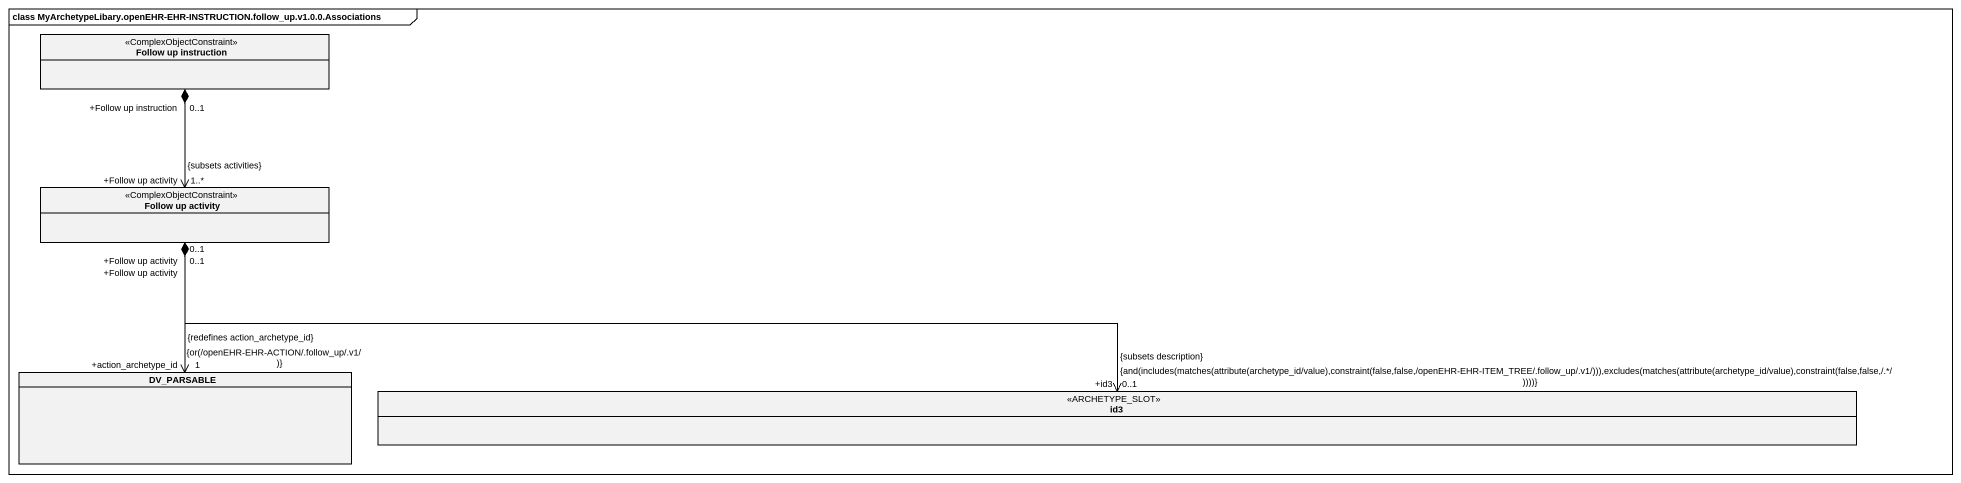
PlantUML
@startuml
mainframe class MyArchetypeLibary.openEHR-EHR-INSTRUCTION.follow_up.v1.0.0.Associations
hide circle
hide empty members
class "Follow up instruction" as Follow_up_instruction <<ComplexObjectConstraint>>
class "Follow up activity" as Follow_up_activity <<ComplexObjectConstraint>>
class DV_PARSABLE
class id3 <<ARCHETYPE_SLOT>>
Follow_up_instruction "+Follow up instruction\n0..1" *--> "+Follow up activity\n1..*\n{subsets activities}" Follow_up_activity
Follow_up_activity "+Follow up activity\n0..1" *--> "+action_archetype_id\n1\n{or(/openEHR-EHR-ACTION/.follow_up/.v1/)}\n{redefines action_archetype_id}" DV_PARSABLE
Follow_up_activity "+Follow up activity\n0..1" *-right-> "+id3\n0..1\n{and(includes(matches(attribute(archetype_id/value),constraint(false,false,/openEHR-EHR-ITEM_TREE/.follow_up/.v1/))),excludes(matches(attribute(archetype_id/value),constraint(false,false,/.*/))))}\n{subsets description}" id3
@enduml
